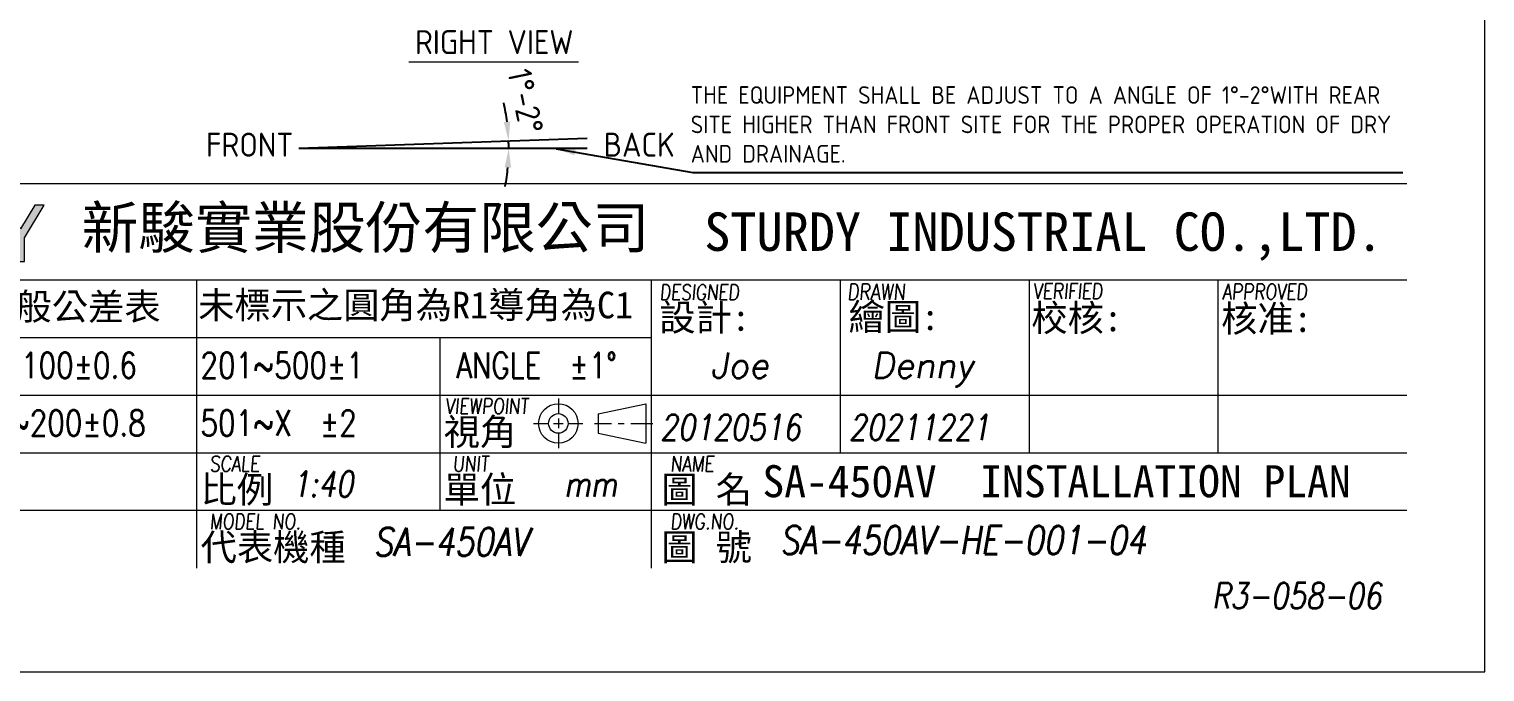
# Model space of a CAD drawing. Header units: millimetres. Extents: x -224061 to -212341, y -21890 to -13650.
# Drawn here: x -216887 to -212341, y -21890 to -19884 of the extents above; entities that cross this region are included whole.
import ezdxf

# ---------------------------------------------------------------- set-up
doc = ezdxf.new("R2010")
doc.units = ezdxf.units.MM
doc.layers.get('0').update_dxf_attribs({"lineweight": 25})
for name, color, linetype, lineweight in [('D', 3, 'Continuous', 13), ('F', 7, 'Continuous', 15), ('T', 4, 'Continuous', 15)]:
    doc.layers.add(name, color=color, linetype=linetype, lineweight=lineweight)
doc.styles.get("Standard").update_dxf_attribs({"font": 'KAIU.TTF'})
doc.styles.add('STU25', font='isocp2.shx')
doc.styles.add('Text', font='romans.shx', dxfattribs={"width": 0.8, "oblique": 10})
doc.dimstyles.new('STU25', dxfattribs={"dimscale": 30, "dimtxt": 2.5, "dimasz": 2, "dimexe": 0.6, "dimexo": 1, "dimgap": 1, "dimtad": 1, "dimdsep": 46, "dimtxsty": 'STU25', "dimcen": 2, "dimazin": 2, "dimtfac": 1, "dimtmove": 0, "dimatfit": 3, "dimfxl": 0, "dimtolj": 1, "dimtzin": 0, "dimarcsym": 0})
doc.dimstyles.new('STU25$7', dxfattribs={"dimscale": 30, "dimtxt": 2.5, "dimasz": 2, "dimexe": 1.25, "dimexo": 0.625, "dimgap": 1, "dimtad": 0, "dimdec": 4, "dimdsep": 46, "dimtxsty": 'STU25', "dimcen": 2.5, "dimazin": 2, "dimtfac": 1, "dimtdec": 4, "dimtmove": 0, "dimatfit": 3, "dimfxl": 0, "dimtolj": 1, "dimtzin": 0, "dimarcsym": 0})

# ---------------------------------------------------------------- blocks, each defined once
blk = doc.blocks.new('*D1')
at = {"layer": 'D', "color": 0, "linetype": 'Continuous', "lineweight": -2}
for start, end in [(7.2436, 12.4873), (0, 2), (349.5127, 354.7564)]:
    blk.add_arc((-216045.3, -20256.1), 655.8, start, end, dxfattribs=at)
at = {"layer": 'D', "color": 0}
for points in [[(-215404.7, -20174.2), (-215384.8, -20172.6), (-215389.9, -20233.2)], [(-215382.2, -20316.5), (-215402.2, -20315.6), (-215389.5, -20256.1)]]:
    blk.add_solid(points, dxfattribs=at)
at = {"layer": 'Defpoints', "color": 0}
for p in [(-215144.9, -20224.6), (-216045.3, -20256.1), (-216045.3, -20256.1), (-215389.5, -20248.4), (-215144.3, -20256.1)]:
    blk.add_point(p, dxfattribs=at)
at = {"layer": 'D', "color": 0, "insert": (-215337.1, -20109.2), "char_height": 75, "attachment_point": 5, "rotation": 281.7158, "style": 'STU25'}
blk.add_mtext('1%%D-2%%D', dxfattribs=at)
blk = doc.blocks.new('新駿LOGO')
at = {"layer": 'F'}
h = blk.add_hatch(color=256, dxfattribs=at)
edge = h.paths.add_edge_path()
edge.add_spline(control_points=[(-509.51, -443.62), (-509.51, -443.62), (-509.51, -441.77), (-509.51, -441.77), (-509.51, -441.77), (-511, -439.2), (-511, -439.2), (-511, -439.2), (-510.64, -439.2), (-510.64, -439.2), (-510.64, -439.2), (-510.3, -439.19), (-510.04, -439.32), (-509.79, -439.45), (-509.71, -439.68), (-509.71, -439.68), (-509.71, -439.68), (-508.9, -441.07), (-508.9, -441.07), (-508.9, -441.07), (-507.78, -439.2), (-507.78, -439.2), (-507.78, -439.2), (-507.05, -439.2), (-507.05, -439.2), (-507.05, -439.2), (-508.59, -441.77), (-508.59, -441.77), (-508.59, -441.77), (-508.59, -443.62), (-508.59, -443.62), (-508.59, -443.62), (-509.51, -443.62), (-509.51, -443.62)], knot_values=[0, 0, 0, 0, 1, 1, 1, 2, 2, 2, 3, 3, 3, 4, 4, 4, 5, 5, 5, 6, 6, 6, 7, 7, 7, 8, 8, 8, 9, 9, 9, 10, 10, 10, 11, 11, 11, 11], degree=3, periodic=1)
at = {"layer": 'F', "lineweight": 0}
blk.add_open_spline([(-509.51, -443.62), (-509.51, -443.62), (-509.51, -441.77), (-509.51, -441.77), (-509.51, -441.77), (-511, -439.2), (-511, -439.2), (-511, -439.2), (-510.64, -439.2), (-510.64, -439.2), (-510.64, -439.2), (-510.3, -439.19), (-510.04, -439.32), (-509.79, -439.45), (-509.71, -439.68), (-509.71, -439.68), (-509.71, -439.68), (-508.9, -441.07), (-508.9, -441.07), (-508.9, -441.07), (-507.78, -439.2), (-507.78, -439.2), (-507.78, -439.2), (-507.05, -439.2), (-507.05, -439.2), (-507.05, -439.2), (-508.59, -441.77), (-508.59, -441.77), (-508.59, -441.77), (-508.59, -443.62), (-508.59, -443.62), (-508.59, -443.62), (-509.51, -443.62), (-509.51, -443.62)], degree=3, knots=[0, 0, 0, 0, 1, 1, 1, 2, 2, 2, 3, 3, 3, 4, 4, 4, 5, 5, 5, 6, 6, 6, 7, 7, 7, 8, 8, 8, 9, 9, 9, 10, 10, 10, 11, 11, 11, 11], dxfattribs=at)
at = {"attachment_point": 1, "style": 'STU25'}
for s, insert, char_height in [('{\\f標楷體|b0|i0|c136|p65;新駿實業股份有限公司}', (-504.12, -439.33), 3.25), ('{\\f標楷體|b0|i0|c136|p65;STURDY\\H0.9667x; \\H1.034x;INDUSTRIAL CO.,LTD.}', (-455.51, -439.78), 3)]:
    blk.add_mtext(s, dxfattribs=dict(at, insert=insert, char_height=char_height))
blk = doc.blocks.new('H421')
at = {"layer": 'F', "color": 7}
for p, q in [((155.91, 38.09), (286.91, 38.09)), ((211.36, 38.09), (286.91, 38.09)), ((155.91, 30.59), (286.91, 30.59)), ((192.41, 30.59), (192.41, 17.09)), ((242.66, 30.59), (242.66, 17.09)), ((257.41, 30.59), (257.41, 17.09)), ((272.16, 30.59), (272.16, 17.09)), ((155.91, 26.09), (227.91, 26.09)), ((211.41, 26.09), (211.41, 17.09)), ((155.91, 21.59), (286.91, 21.59)), ((214.91, 21.59), (286.91, 21.59)), ((227.91, 21.59), (286.91, 21.59)), ((155.91, 17.09), (286.91, 17.09)), ((211.41, 17.09), (211.41, 12.59)), ((227.91, 17.09), (227.91, 8.09)), ((286.91, 12.59), (155.91, 12.59))]:
    blk.add_line(p, q, dxfattribs=at)
at = {"layer": 'F'}
for p, q in [((227.91, 30.59), (227.91, 17.09)), ((192.41, 17.09), (192.41, 8.09))]:
    blk.add_line(p, q, dxfattribs=at)
at = {"layer": 'F', "color": 0}
for p, q in [((220.66, 21.32), (220.66, 20.14)), ((223.77, 20.14), (227.5, 20.92)), ((227.5, 20.92), (227.5, 17.84)), ((218.72, 19.38), (219.89, 19.38)), ((220.27, 19.38), (221.04, 19.38)), ((220.66, 19.77), (220.66, 19)), ((221.42, 19.38), (222.57, 19.38)), ((223.49, 19.38), (224.81, 19.38)), ((223.77, 20.14), (223.77, 18.62)), ((225.34, 19.38), (225.81, 19.38)), ((226.31, 19.38), (228.03, 19.38)), ((220.66, 18.62), (220.66, 17.45)), ((223.77, 18.62), (227.5, 17.84))]:
    blk.add_line(p, q, dxfattribs=at)
for radius in [1.54, 0.762]:
    blk.add_circle((220.66, 19.38), radius, dxfattribs=at)
blk.add_blockref('新駿LOGO', (687.56, 475.62))
at = {"layer": 'F', "lineweight": -3}
for s, height, p in [('未標註者一般公差表', 2.076, (164.12, 27.45)), ('未標示之圓角為R1導角為C1', 2.0757, (192.54, 27.58)), ('設計:', 2.076, (228.54, 26.61)), ('繪圖:', 2.076, (243.32, 26.66)), ('校核:', 2.076, (257.59, 26.57)), ('核准:', 2.076, (272.41, 26.52)), ('視角', 2.076, (211.71, 17.69)), ('比例', 2.076, (192.73, 13.19)), ('單位', 2.076, (211.71, 13.19)), ('圖 名', 2.076, (228.7, 13.19)), ('代表機種', 2.076, (192.73, 8.69)), ('圖 號', 2.076, (228.7, 8.69))]:
    blk.add_text(s, height=height, dxfattribs=at).set_placement(p)
at = {"layer": 'F', "color": 1, "lineweight": 15, "style": 'Text', "oblique": 5, "width": 0.8}
for s, height, p in [('DESIGNED', 1.2, (228.57, 29.01)), ('DRAWN', 1.245, (243.23, 29.03)), ('VERIFIED', 1.2, (257.72, 29.09)), ('APPROVED', 1.2, (272.5, 29.06)), ('VIEWPOINT', 1.2, (211.83, 20.13)), ('SCALE', 1.2, (193.44, 15.63)), ('UNIT', 1.2, (212.42, 15.63)), ('NAME', 1.2, (229.41, 15.63)), ('MODEL NO.', 1.2, (193.44, 11.13)), ('DWG.NO.', 1.2, (229.41, 11.13))]:
    blk.add_text(s, height=height, dxfattribs=at).set_placement(p)
at = {"layer": 'F', "lineweight": 20, "style": 'Text', "width": 0.8}
for s, p in [('51~100±0.6', (174.32, 22.91)), ('201~500±1', (192.72, 22.91)), ('ANGLE  ±1%%D', (212.68, 22.91)), ('101~200±0.8', (173.63, 18.41)), ('501~X  ±2', (192.72, 18.41))]:
    blk.add_text(s, height=2, dxfattribs=at).set_placement(p)

msp = doc.modelspace()

# ---------------------------------------------------------------- linework, layer by layer
at = {"linetype": 'Continuous'}
for q in [(-215144.868, -20224.634), (-215144.319, -20256.078)]:
    msp.add_line((-216045.319, -20256.078), q, dxfattribs=at)
at = {"layer": 'D'}
msp.add_line((-215701.376, -19986.081), (-215171.78, -19986.081), dxfattribs=at)
at = {"layer": 'F', "color": 6}
msp.add_lwpolyline([(-224060.976, -13649.901), (-224060.976, -21889.901), (-212340.976, -21889.901), (-212340.976, -13649.901)], close=True, dxfattribs=at)
msp.add_lwpolyline([(-224060.976, -13649.901), (-224060.976, -21889.901), (-212340.976, -21889.901), (-212340.976, -13649.901)], close=True, dxfattribs=at)

# ---------------------------------------------------------------- block references
at = {"xscale": 40, "yscale": 40, "zscale": 40}
msp.add_blockref('H421', (-224060.976, -21889.901), dxfattribs=at)

# ---------------------------------------------------------------- texts
at = {"layer": 'D', "color": 4}
msp.add_text('SA-450AV  INSTALLATION PLAN', height=100, dxfattribs=at).set_placement((-214597.051, -21344.981))
at = {"layer": 'D', "color": 11, "attachment_point": 1}
for s, insert, char_height in [('{\\Fisocp2.shx;RIGHT VIEW}', (-215682.14, -19887.263), 75), ('{\\Fisocp2.shx;\\C3;THE EQUIPMENT SHALL BE ADJUST TO A ANGLE OF 1%%d-2%%dWITH REAR \\PSITE HIGHER THAN FRONT SITE FOR THE PROPER OPERATION OF DRY \\PAND DRAINAGE.}', (-214821.15, -20062.452), 55)]:
    msp.add_mtext(s, dxfattribs=dict(at, insert=insert, char_height=char_height))
at = {"layer": 'D', "linetype": 'Continuous', "char_height": 75, "width": 218.181, "attachment_point": 1}
for s, insert in [('{\\Fisocp2.shx;FRONT}', (-216334.962, -20207.403)), ('{\\Fisocp2.shx;BACK}', (-215093.013, -20207.403))]:
    msp.add_mtext(s, dxfattribs=dict(at, insert=insert))
at = {"layer": 'T', "lineweight": 20, "style": 'Text', "oblique": 10}
for s, p in [('Joe', (-214759.206, -20973.311)), ('Denny', (-214256.935, -20973.311))]:
    msp.add_text(s, height=80, dxfattribs=at).set_placement(p)
at = {"layer": 'T', "lineweight": 20, "style": 'Text', "oblique": 10, "width": 0.8}
for s, height, p in [('20120516', 80, (-214916.823, -21167.011)), ('20211221', 80, (-214326.823, -21167.011)), ('1:40', 80, (-216066.736, -21343.792)), ('mm', 80, (-215216.411, -21343.565)), ('SA-450AV', 88, (-215811.66, -21528.327)), ('SA-450AV-HE-001-04', 88, (-214542.524, -21522.732))]:
    msp.add_text(s, height=height, dxfattribs=at).set_placement(p)
at = {"layer": 'T', "linetype": 'Continuous', "lineweight": 20, "insert": (-213193.571, -21612.546), "char_height": 80, "attachment_point": 1, "style": 'Text'}
msp.add_mtext('{R3-058-06}', dxfattribs=at)

# ---------------------------------------------------------------- dimensions: what is measured, and where the dimension line sits
at = {"layer": 'D', "linetype": 'Continuous'}
dim = msp.add_angular_dim_2l(base=(-215389.531, -20248.448), line1=((-216045.319, -20256.078), (-215144.319, -20256.078)), line2=((-216045.319, -20256.078), (-215144.868, -20224.634)), text='1%%D-2%%D', dimstyle='STU25', override={"dimtxsty": 'STU25'}, dxfattribs=at)
dim.commit()
dim.dimension.update_dxf_attribs({"geometry": '*D1', "text_midpoint": (-215403.15, -20122.906), "dimtype": 162})

# ---------------------------------------------------------------- leaders
at = {"layer": 'D'}
msp.add_leader([(-215241.376, -20257.864), (-214814.527, -20331.504), (-212597.379, -20331.504)], dimstyle='STU25$7', override={"dimgap": 1, "dimtad": 0}, dxfattribs=at)

doc.saveas('drawing.dxf')
